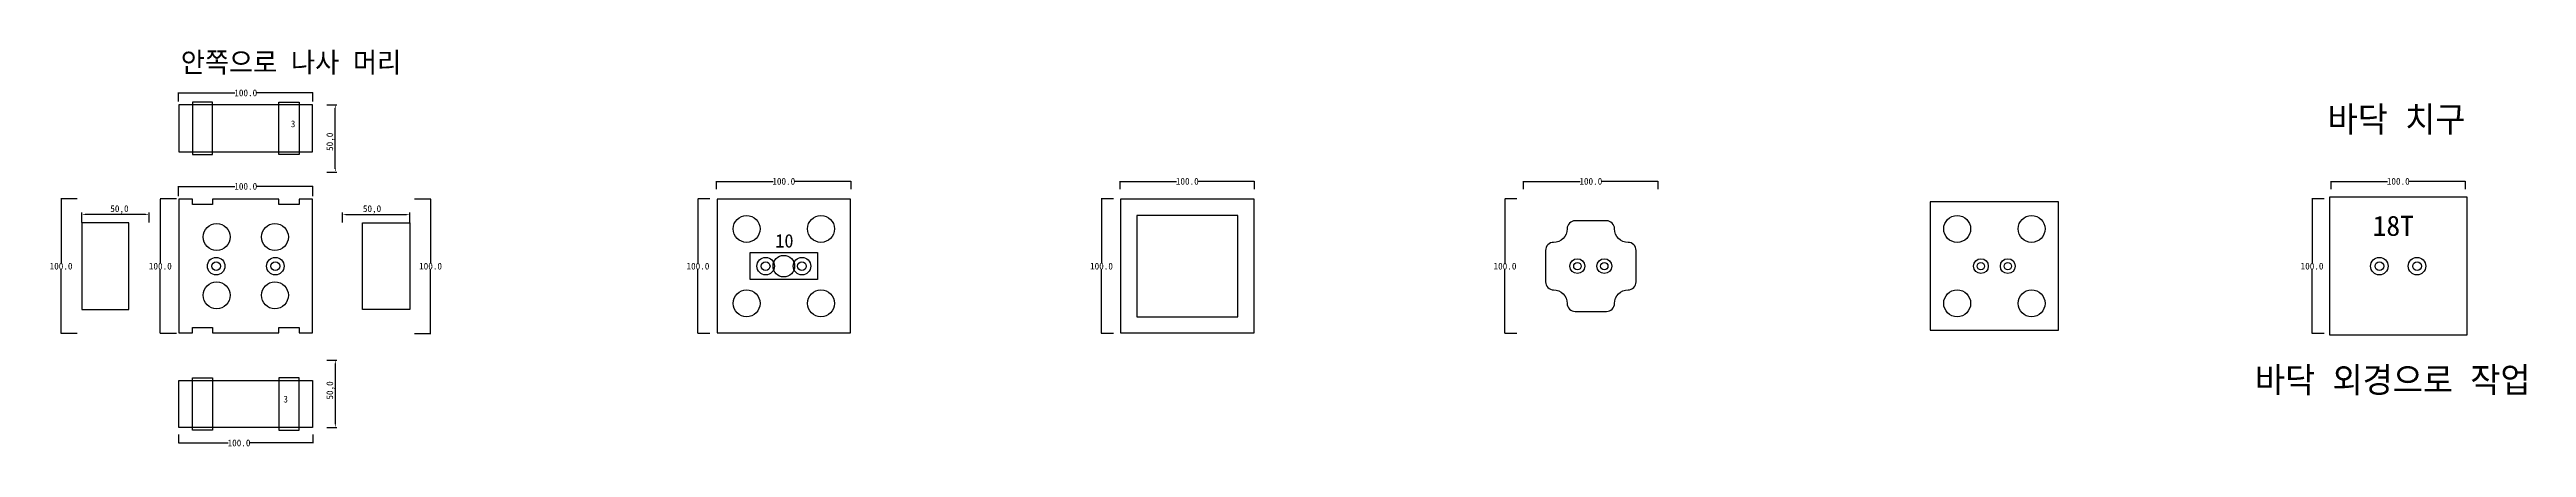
# Model space of a CAD drawing. Header units: millimetres. Extents: x 478 to 2319, y 236 to 532.
import ezdxf

# ---------------------------------------------------------------- set-up
doc = ezdxf.new("R2010")
doc.units = ezdxf.units.MM
for name, color, linetype in [('TEXT', 3, 'Continuous'), ('볼트 구멍', 7, 'Continuous'), ('치구', 7, 'Continuous'), ('치수', 7, 'Continuous')]:
    doc.layers.add(name, color=color, linetype=linetype)
doc.dimstyles.new('ISO-25', dxfattribs={"dimtxt": 2.5, "dimasz": 2.5, "dimexe": 1.25, "dimexo": 0.625, "dimtad": 1, "dimtxsty": 'Standard', "dimcen": 2.5, "dimadec": 0, "dimazin": 0, "dimtfac": 1, "dimtmove": 0, "dimatfit": 3, "dimfxl": 0, "dimarcsym": 0})
doc.dimstyles.get("Standard").update_dxf_attribs({"dimtxt": 7, "dimasz": 0.18, "dimexe": 0.18, "dimexo": 0.0625, "dimgap": 0.09, "dimtad": 0, "dimtih": 1, "dimtoh": 1, "dimdec": 1, "dimzin": 0, "dimdsep": 46, "dimtxsty": 'Standard', "dimcen": 0.09, "dimadec": 0, "dimazin": 0, "dimtfac": 1, "dimtdec": 1, "dimtofl": 0, "dimtmove": 0, "dimatfit": 3, "dimfxl": 0, "dimtolj": 1, "dimtzin": 0, "dimarcsym": 0})

# ---------------------------------------------------------------- blocks, each defined once
blk = doc.blocks.new('*D20')
at = {"layer": 'Defpoints', "color": 0, "linetype": 'Continuous'}
for p in [(1273.8, 428.2), (1373.8, 434), (1373.8, 428.2)]:
    blk.add_point(p, dxfattribs=at)
at = {"layer": '치수', "color": 0, "linetype": 'Continuous', "lineweight": -2}
for p, q in [((1273.8, 428.2), (1273.8, 434.2)), ((1274, 434), (1315.8, 434)), ((1373.6, 434), (1331.8, 434)), ((1373.8, 428.2), (1373.8, 434.2))]:
    blk.add_line(p, q, dxfattribs=at)
at = {"layer": '치수', "color": 0, "linetype": 'Continuous'}
for points in [[(1274, 434.1), (1274, 434), (1273.8, 434)], [(1373.6, 434.1), (1373.6, 434), (1373.8, 434)]]:
    blk.add_solid(points, dxfattribs=at)
at = {"layer": '치수', "color": 0, "linetype": 'Continuous', "insert": (1323.8, 434), "char_height": 5, "attachment_point": 5}
blk.add_mtext('\\A1;100.0', dxfattribs=at)
blk = doc.blocks.new('*D21')
at = {"layer": 'Defpoints', "color": 0, "linetype": 'Continuous'}
for p in [(749.1, 421), (749.1, 321), (761.2, 321)]:
    blk.add_point(p, dxfattribs=at)
at = {"layer": '치수', "color": 0, "linetype": 'Continuous', "lineweight": -2}
for p, q in [((749.2, 421), (761.4, 421)), ((761.2, 420.9), (761.2, 373.6)), ((761.2, 321.2), (761.2, 368.5)), ((749.2, 321), (761.4, 321))]:
    blk.add_line(p, q, dxfattribs=at)
at = {"layer": '치수', "color": 0, "linetype": 'Continuous'}
for points in [[(761.2, 420.9), (761.2, 420.9), (761.2, 421)], [(761.2, 321.2), (761.2, 321.2), (761.2, 321)]]:
    blk.add_solid(points, dxfattribs=at)
at = {"layer": '치수', "color": 0, "linetype": 'Continuous', "insert": (761.2, 371), "char_height": 5, "attachment_point": 5}
blk.add_mtext('\\A1;100.0', dxfattribs=at)
blk = doc.blocks.new('*D22')
at = {"layer": 'Defpoints', "color": 0, "linetype": 'Continuous'}
for p in [(968.9, 421), (960, 321), (968.9, 321)]:
    blk.add_point(p, dxfattribs=at)
at = {"layer": '치수', "color": 0, "linetype": 'Continuous', "lineweight": -2}
for p, q in [((968.9, 421), (959.8, 421)), ((960, 420.9), (960, 373.6)), ((960, 321.2), (960, 368.5)), ((968.9, 321), (959.8, 321))]:
    blk.add_line(p, q, dxfattribs=at)
at = {"layer": '치수', "color": 0, "linetype": 'Continuous'}
for points in [[(960, 420.9), (960.1, 420.9), (960, 421)], [(960, 321.2), (960.1, 321.2), (960, 321)]]:
    blk.add_solid(points, dxfattribs=at)
at = {"layer": '치수', "color": 0, "linetype": 'Continuous', "insert": (960, 371), "char_height": 5, "attachment_point": 5}
blk.add_mtext('\\A1;100.0', dxfattribs=at)
blk = doc.blocks.new('*D23')
at = {"layer": 'Defpoints', "color": 0, "linetype": 'Continuous'}
for p in [(1268.9, 421), (1260, 321), (1268.9, 321)]:
    blk.add_point(p, dxfattribs=at)
at = {"layer": '치수', "color": 0, "linetype": 'Continuous', "lineweight": -2}
for p, q in [((1268.9, 421), (1259.8, 421)), ((1260, 420.9), (1260, 373.6)), ((1260, 321.2), (1260, 368.5)), ((1268.9, 321), (1259.8, 321))]:
    blk.add_line(p, q, dxfattribs=at)
at = {"layer": '치수', "color": 0, "linetype": 'Continuous'}
for points in [[(1260, 420.9), (1260.1, 420.9), (1260, 421)], [(1260, 321.2), (1260.1, 321.2), (1260, 321)]]:
    blk.add_solid(points, dxfattribs=at)
at = {"layer": '치수', "color": 0, "linetype": 'Continuous', "insert": (1260, 371), "char_height": 5, "attachment_point": 5}
blk.add_mtext('\\A1;100.0', dxfattribs=at)
blk = doc.blocks.new('*D24')
at = {"layer": 'Defpoints', "color": 0, "linetype": 'Continuous'}
for p in [(572.4, 421), (560.3, 321), (572.4, 321)]:
    blk.add_point(p, dxfattribs=at)
at = {"layer": '치수', "color": 0, "linetype": 'Continuous', "lineweight": -2}
for p, q in [((572.3, 421), (560.1, 421)), ((560.3, 420.9), (560.3, 373.6)), ((560.3, 321.2), (560.3, 368.5)), ((572.3, 321), (560.1, 321))]:
    blk.add_line(p, q, dxfattribs=at)
at = {"layer": '치수', "color": 0, "linetype": 'Continuous'}
for points in [[(560.3, 420.9), (560.3, 420.9), (560.3, 421)], [(560.3, 321.2), (560.3, 321.2), (560.3, 321)]]:
    blk.add_solid(points, dxfattribs=at)
at = {"layer": '치수', "color": 0, "linetype": 'Continuous', "insert": (560.3, 371), "char_height": 5, "attachment_point": 5}
blk.add_mtext('\\A1;100.0', dxfattribs=at)
blk = doc.blocks.new('*D25')
at = {"layer": 'Defpoints', "color": 0, "linetype": 'Continuous'}
for p in [(498.5, 421), (486.5, 321), (498.5, 321)]:
    blk.add_point(p, dxfattribs=at)
at = {"layer": '치수', "color": 0, "linetype": 'Continuous', "lineweight": -2}
for p, q in [((498.5, 421), (486.3, 421)), ((486.5, 420.9), (486.5, 373.6)), ((486.5, 321.2), (486.5, 368.5)), ((498.5, 321), (486.3, 321))]:
    blk.add_line(p, q, dxfattribs=at)
at = {"layer": '치수', "color": 0, "linetype": 'Continuous'}
for points in [[(486.4, 420.9), (486.5, 420.9), (486.5, 421)], [(486.4, 321.2), (486.5, 321.2), (486.5, 321)]]:
    blk.add_solid(points, dxfattribs=at)
at = {"layer": '치수', "color": 0, "linetype": 'Continuous', "insert": (486.5, 371), "char_height": 5, "attachment_point": 5}
blk.add_mtext('\\A1;100.0', dxfattribs=at)
blk = doc.blocks.new('*D26')
at = {"layer": 'Defpoints', "color": 0}
for p in [(683.5, 301.2), (683.5, 251.2), (690.4, 251.2)]:
    blk.add_point(p, dxfattribs=at)
at = {"layer": '치수', "color": 0, "lineweight": -2}
for p, q in [((684.1, 301.2), (691.6, 301.2)), ((690.4, 298.7), (690.4, 253.7)), ((684.1, 251.2), (691.6, 251.2))]:
    blk.add_line(p, q, dxfattribs=at)
at = {"layer": '치수', "color": 0}
for points in [[(690, 298.7), (690.8, 298.7), (690.4, 301.2)], [(690, 253.7), (690.8, 253.7), (690.4, 251.2)]]:
    blk.add_solid(points, dxfattribs=at)
at = {"layer": '치수', "color": 0, "insert": (686.9, 278.7), "char_height": 5, "attachment_point": 5, "rotation": 90}
blk.add_mtext('50,0', dxfattribs=at)
blk = doc.blocks.new('*D27')
at = {"layer": 'Defpoints', "color": 0, "linetype": 'Continuous'}
for p in [(573.8, 246.1), (673.8, 246.1), (673.8, 239.7)]:
    blk.add_point(p, dxfattribs=at)
at = {"layer": '치수', "color": 0, "linetype": 'Continuous', "lineweight": -2}
for p, q in [((573.8, 246), (573.8, 239.5)), ((574, 239.7), (610.8, 239.7)), ((673.6, 239.7), (626.8, 239.7)), ((673.8, 246), (673.8, 239.5))]:
    blk.add_line(p, q, dxfattribs=at)
at = {"layer": '치수', "color": 0, "linetype": 'Continuous'}
for points in [[(574, 239.7), (574, 239.6), (573.8, 239.7)], [(673.6, 239.7), (673.6, 239.6), (673.8, 239.7)]]:
    blk.add_solid(points, dxfattribs=at)
at = {"layer": '치수', "color": 0, "linetype": 'Continuous', "insert": (618.8, 239.7), "char_height": 5, "attachment_point": 5}
blk.add_mtext('\\A1;100.0', dxfattribs=at)
blk = doc.blocks.new('*D28')
at = {"layer": 'Defpoints', "color": 0}
for p in [(683.5, 490.9), (690.4, 490.9), (683.5, 440.9)]:
    blk.add_point(p, dxfattribs=at)
at = {"layer": '치수', "color": 0, "lineweight": -2}
for p, q in [((684.1, 490.9), (691.6, 490.9)), ((690.4, 443.4), (690.4, 488.4)), ((684.1, 440.9), (691.6, 440.9))]:
    blk.add_line(p, q, dxfattribs=at)
at = {"layer": '치수', "color": 0}
for points in [[(690, 488.4), (690.8, 488.4), (690.4, 490.9)], [(690, 443.4), (690.8, 443.4), (690.4, 440.9)]]:
    blk.add_solid(points, dxfattribs=at)
at = {"layer": '치수', "color": 0, "insert": (686.9, 463.4), "char_height": 5, "attachment_point": 5, "rotation": 90}
blk.add_mtext('50,0', dxfattribs=at)
blk = doc.blocks.new('*D29')
at = {"layer": 'Defpoints', "color": 0}
for p in [(745.7, 409.5), (695.7, 402.7), (745.7, 402.7)]:
    blk.add_point(p, dxfattribs=at)
at = {"layer": '치수', "color": 0, "lineweight": -2}
for p, q in [((695.7, 403.4), (695.7, 410.8)), ((698.2, 409.5), (743.2, 409.5)), ((745.7, 403.4), (745.7, 410.8))]:
    blk.add_line(p, q, dxfattribs=at)
at = {"layer": '치수', "color": 0}
for points in [[(698.2, 409.9), (698.2, 409.1), (695.7, 409.5)], [(743.2, 409.9), (743.2, 409.1), (745.7, 409.5)]]:
    blk.add_solid(points, dxfattribs=at)
at = {"layer": '치수', "color": 0, "insert": (717.7, 413.1), "char_height": 5, "attachment_point": 5}
blk.add_mtext('50,0', dxfattribs=at)
blk = doc.blocks.new('*D30')
at = {"layer": 'Defpoints', "color": 0}
for p in [(501.9, 409.5), (501.9, 402.7), (551.9, 402.7)]:
    blk.add_point(p, dxfattribs=at)
at = {"layer": '치수', "color": 0, "lineweight": -2}
for p, q in [((501.9, 403.4), (501.9, 410.8)), ((549.4, 409.5), (504.4, 409.5)), ((551.9, 403.4), (551.9, 410.8))]:
    blk.add_line(p, q, dxfattribs=at)
at = {"layer": '치수', "color": 0}
for points in [[(504.4, 409.9), (504.4, 409.1), (501.9, 409.5)], [(549.4, 409.9), (549.4, 409.1), (551.9, 409.5)]]:
    blk.add_solid(points, dxfattribs=at)
at = {"layer": '치수', "color": 0, "insert": (529.9, 413.1), "char_height": 5, "attachment_point": 5}
blk.add_mtext('50,0', dxfattribs=at)
blk = doc.blocks.new('*D31')
at = {"layer": 'Defpoints', "color": 0, "linetype": 'Continuous'}
for p in [(673.8, 499.7), (573.8, 493.3), (673.8, 493.3)]:
    blk.add_point(p, dxfattribs=at)
at = {"layer": '치수', "color": 0, "linetype": 'Continuous', "lineweight": -2}
for p, q in [((573.8, 493.4), (573.8, 499.9)), ((574, 499.7), (615.8, 499.7)), ((673.6, 499.7), (631.8, 499.7)), ((673.8, 493.4), (673.8, 499.9))]:
    blk.add_line(p, q, dxfattribs=at)
at = {"layer": '치수', "color": 0, "linetype": 'Continuous'}
for points in [[(574, 499.8), (574, 499.7), (573.8, 499.7)], [(673.6, 499.8), (673.6, 499.7), (673.8, 499.7)]]:
    blk.add_solid(points, dxfattribs=at)
at = {"layer": '치수', "color": 0, "linetype": 'Continuous', "insert": (623.8, 499.7), "char_height": 5, "attachment_point": 5}
blk.add_mtext('\\A1;100.0', dxfattribs=at)
blk = doc.blocks.new('*D32')
at = {"layer": 'Defpoints', "color": 0, "linetype": 'Continuous'}
for p in [(673.8, 430.3), (573.8, 422.9), (673.8, 422.9)]:
    blk.add_point(p, dxfattribs=at)
at = {"layer": '치수', "color": 0, "linetype": 'Continuous', "lineweight": -2}
for p, q in [((573.8, 422.9), (573.8, 430.4)), ((574, 430.3), (615.8, 430.3)), ((673.6, 430.3), (631.8, 430.3)), ((673.8, 422.9), (673.8, 430.4))]:
    blk.add_line(p, q, dxfattribs=at)
at = {"layer": '치수', "color": 0, "linetype": 'Continuous'}
for points in [[(574, 430.3), (574, 430.2), (573.8, 430.3)], [(673.6, 430.3), (673.6, 430.2), (673.8, 430.3)]]:
    blk.add_solid(points, dxfattribs=at)
at = {"layer": '치수', "color": 0, "linetype": 'Continuous', "insert": (623.8, 430.3), "char_height": 5, "attachment_point": 5}
blk.add_mtext('\\A1;100.0', dxfattribs=at)
blk = doc.blocks.new('*D33')
at = {"layer": 'Defpoints', "color": 0, "linetype": 'Continuous'}
for p in [(973.8, 428.2), (1073.8, 434), (1073.8, 428.2)]:
    blk.add_point(p, dxfattribs=at)
at = {"layer": '치수', "color": 0, "linetype": 'Continuous', "lineweight": -2}
for p, q in [((973.8, 428.2), (973.8, 434.2)), ((974, 434), (1015.8, 434)), ((1073.6, 434), (1031.8, 434)), ((1073.8, 428.2), (1073.8, 434.2))]:
    blk.add_line(p, q, dxfattribs=at)
at = {"layer": '치수', "color": 0, "linetype": 'Continuous'}
for points in [[(974, 434.1), (974, 434), (973.8, 434)], [(1073.6, 434.1), (1073.6, 434), (1073.8, 434)]]:
    blk.add_solid(points, dxfattribs=at)
at = {"layer": '치수', "color": 0, "linetype": 'Continuous', "insert": (1023.8, 434), "char_height": 5, "attachment_point": 5}
blk.add_mtext('\\A1;100.0', dxfattribs=at)
blk = doc.blocks.new('*D34')
at = {"layer": 'Defpoints', "color": 0, "linetype": 'Continuous'}
for p in [(2168.9, 421), (2160, 321), (2168.9, 321)]:
    blk.add_point(p, dxfattribs=at)
at = {"layer": '치수', "color": 0, "linetype": 'Continuous', "lineweight": -2}
for p, q in [((2168.9, 421), (2159.8, 421)), ((2160, 420.9), (2160, 373.6)), ((2160, 321.2), (2160, 368.5)), ((2168.9, 321), (2159.8, 321))]:
    blk.add_line(p, q, dxfattribs=at)
at = {"layer": '치수', "color": 0, "linetype": 'Continuous'}
for points in [[(2160, 420.9), (2160.1, 420.9), (2160, 421)], [(2160, 321.2), (2160.1, 321.2), (2160, 321)]]:
    blk.add_solid(points, dxfattribs=at)
at = {"layer": '치수', "color": 0, "linetype": 'Continuous', "insert": (2160, 371), "char_height": 5, "attachment_point": 5}
blk.add_mtext('\\A1;100.0', dxfattribs=at)
blk = doc.blocks.new('*D35')
at = {"layer": 'Defpoints', "color": 0, "linetype": 'Continuous'}
for p in [(1568.9, 421), (1560, 321), (1568.9, 321)]:
    blk.add_point(p, dxfattribs=at)
at = {"layer": '치수', "color": 0, "linetype": 'Continuous', "lineweight": -2}
for p, q in [((1568.9, 421), (1559.8, 421)), ((1560, 420.9), (1560, 373.6)), ((1560, 321.2), (1560, 368.5)), ((1568.9, 321), (1559.8, 321))]:
    blk.add_line(p, q, dxfattribs=at)
at = {"layer": '치수', "color": 0, "linetype": 'Continuous'}
for points in [[(1560, 420.9), (1560.1, 420.9), (1560, 421)], [(1560, 321.2), (1560.1, 321.2), (1560, 321)]]:
    blk.add_solid(points, dxfattribs=at)
at = {"layer": '치수', "color": 0, "linetype": 'Continuous', "insert": (1560, 371), "char_height": 5, "attachment_point": 5}
blk.add_mtext('\\A1;100.0', dxfattribs=at)
blk = doc.blocks.new('*D36')
at = {"layer": 'Defpoints', "color": 0, "linetype": 'Continuous'}
for p in [(1573.8, 428.2), (1673.8, 434), (1673.8, 428.2)]:
    blk.add_point(p, dxfattribs=at)
at = {"layer": '치수', "color": 0, "linetype": 'Continuous', "lineweight": -2}
for p, q in [((1573.8, 428.2), (1573.8, 434.2)), ((1574, 434), (1615.8, 434)), ((1673.6, 434), (1631.8, 434)), ((1673.8, 428.2), (1673.8, 434.2))]:
    blk.add_line(p, q, dxfattribs=at)
at = {"layer": '치수', "color": 0, "linetype": 'Continuous'}
for points in [[(1574, 434.1), (1574, 434), (1573.8, 434)], [(1673.6, 434.1), (1673.6, 434), (1673.8, 434)]]:
    blk.add_solid(points, dxfattribs=at)
at = {"layer": '치수', "color": 0, "linetype": 'Continuous', "insert": (1623.8, 434), "char_height": 5, "attachment_point": 5}
blk.add_mtext('\\A1;100.0', dxfattribs=at)
blk = doc.blocks.new('*D37')
at = {"layer": 'Defpoints', "color": 0, "linetype": 'Continuous'}
for p in [(2174.1, 428.2), (2274.1, 434), (2274.1, 428.2)]:
    blk.add_point(p, dxfattribs=at)
at = {"layer": '치수', "color": 0, "linetype": 'Continuous', "lineweight": -2}
for p, q in [((2174.1, 428.2), (2174.1, 434.2)), ((2174.3, 434), (2216.1, 434)), ((2273.9, 434), (2232.1, 434)), ((2274.1, 428.2), (2274.1, 434.2))]:
    blk.add_line(p, q, dxfattribs=at)
at = {"layer": '치수', "color": 0, "linetype": 'Continuous'}
for points in [[(2174.3, 434.1), (2174.3, 434), (2174.1, 434)], [(2273.9, 434.1), (2273.9, 434), (2274.1, 434)]]:
    blk.add_solid(points, dxfattribs=at)
at = {"layer": '치수', "color": 0, "linetype": 'Continuous', "insert": (2224.1, 434), "char_height": 5, "attachment_point": 5}
blk.add_mtext('\\A1;100.0', dxfattribs=at)

msp = doc.modelspace()

# ---------------------------------------------------------------- linework, layer by layer
at = {"layer": '볼트 구멍', "color": 1}
msp.add_lwpolyline([(998.82, 381.05), (1048.82, 381.05), (1048.82, 361.05), (998.82, 361.05)], close=True, dxfattribs=at)
at = {"layer": '볼트 구멍', "color": 2}
for centre in [(601.82, 371.05), (645.82, 371.05)]:
    msp.add_circle(centre, 6.5, dxfattribs=at)
at = {"layer": '볼트 구멍', "color": 3}
for centre, radius in [((601.82, 371.05), 3.25), ((645.82, 371.05), 3.25), ((1010.32, 371.05), 3.25), ((1023.82, 371.05), 8), ((1037.32, 371.05), 3.25), ((1613.82, 371.05), 2.75), ((1633.82, 371.05), 2.75), ((1913.82, 371.05), 2.75), ((1933.82, 371.05), 2.75), ((2210.07, 371.05), 3.25), ((2238.07, 371.05), 3.25)]:
    msp.add_circle(centre, radius, dxfattribs=at)
at = {"layer": '볼트 구멍', "color": 6}
for centre, radius in [((1010.32, 371.05), 6.5), ((1037.32, 371.05), 6.5), ((1613.82, 371.05), 5.5), ((1633.82, 371.05), 5.5), ((1913.82, 371.05), 5.5), ((1933.82, 371.05), 5.5), ((2210.07, 371.05), 6.5), ((2238.07, 371.05), 6.5)]:
    msp.add_circle(centre, radius, dxfattribs=at)
at = {"layer": '치구'}
for points in [[(574.17, 455.91), (673.47, 455.91), (673.47, 490.91), (574.17, 490.91)], [(574.17, 321.4), (584.17, 321.4), (584.17, 325.4), (599.17, 325.4), (599.17, 321.4), (648.47, 321.4), (648.47, 325.4), (663.47, 325.4), (663.47, 321.4), (673.47, 321.4), (673.47, 420.7), (663.47, 420.7), (663.47, 416.7), (648.47, 416.7), (648.47, 420.7), (599.17, 420.7), (599.17, 416.7), (584.17, 416.7), (584.17, 420.7), (574.17, 420.7)], [(974.17, 420.7), (974.17, 321.4), (1073.47, 321.4), (1073.47, 420.7)], [(1274.17, 420.7), (1274.17, 321.4), (1373.47, 321.4), (1373.47, 420.7)], [(1286.17, 408.7), (1286.17, 333.4), (1361.47, 333.4), (1361.47, 408.7)], [(1876.17, 418.7), (1876.17, 323.4), (1971.47, 323.4), (1971.47, 418.7)], [(2172.92, 422.2), (2172.92, 319.9), (2275.22, 319.9), (2275.22, 422.2)], [(536.92, 403.3), (501.92, 403.3), (501.92, 338.8), (536.92, 338.8)], [(710.72, 403.3), (745.72, 403.3), (745.72, 338.8), (710.72, 338.8)], [(574.17, 286.18), (673.47, 286.18), (673.47, 251.18), (574.17, 251.18)]]:
    msp.add_lwpolyline(points, close=True, dxfattribs=at)
at = {"layer": '치구', "color": 1}
for points in [[(584.17, 453.91), (599.17, 453.91), (599.17, 492.91), (584.17, 492.91)], [(663.47, 453.91), (648.47, 453.91), (648.47, 492.91), (663.47, 492.91)], [(584.17, 288.18), (599.17, 288.18), (599.17, 249.18), (584.17, 249.18)], [(663.47, 288.18), (648.47, 288.18), (648.47, 249.18), (663.47, 249.18)]]:
    msp.add_lwpolyline(points, close=True, dxfattribs=at)
at = {"layer": '치구'}
msp.add_lwpolyline([(1590.17, 382.7), (1590.17, 359.4, 0.4142136), (1596.17, 353.4, -0.4142136), (1606.17, 343.4, 0.4142136), (1612.17, 337.4), (1635.47, 337.4, 0.4142136), (1641.47, 343.4, -0.4142136), (1651.47, 353.4, 0.4142136), (1657.47, 359.4), (1657.47, 382.7, 0.4142136), (1651.47, 388.7, -0.4142136), (1641.47, 398.7, 0.4142136), (1635.47, 404.7), (1612.17, 404.7, 0.4142136), (1606.17, 398.7, -0.4142136), (1596.17, 388.7, 0.4142136)], format="xyb", close=True, dxfattribs=at)
for centre in [(996.17, 398.7), (1051.47, 398.7), (1896.17, 398.7), (1951.47, 398.7), (602.17, 392.7), (645.47, 392.7), (602.17, 349.4), (645.47, 349.4), (996.17, 343.4), (1051.47, 343.4), (1896.17, 343.4), (1951.47, 343.4)]:
    msp.add_circle(centre, 10, dxfattribs=at)

# ---------------------------------------------------------------- texts
at = {"layer": 'TEXT', "color": 1}
for s, height, p in [('안쪽으로 나사 머리', 15, (575.48, 514.97)), ('3', 5, (657.28, 474.22)), ('18T', 15, (2205.08, 393.53)), ('3', 5, (651.81, 269.71))]:
    msp.add_text(s, height=height, dxfattribs=at).set_placement(p)
at = {"layer": 'TEXT', "linetype": 'Continuous'}
msp.add_text('바닥 치구', height=18.75, dxfattribs=at).set_placement((2171.6, 470.81))
at = {"layer": 'TEXT', "color": 1, "linetype": 'Continuous'}
msp.add_text('바닥 외경으로 작업', height=18.75, dxfattribs=at).set_placement((2117.57, 277.2))
at = {"layer": '볼트 구멍', "color": 1}
msp.add_text('10', height=10, dxfattribs=at).set_placement((1017.46, 384.84))

# ---------------------------------------------------------------- dimensions: what is measured, and where the dimension line sits
at = {"layer": '치수', "color": 4, "linetype": 'Continuous'}
for base, p1, p2, picture, middle in [((673.82, 499.74), (573.82, 493.34), (673.82, 493.34), '*D31', (623.82, 499.74)), ((673.82, 239.67), (573.82, 246.06), (673.82, 246.06), '*D27', (618.82, 239.67))]:
    dim = msp.add_linear_dim(base=base, p1=p1, p2=p2, dimstyle='Standard', override={"dimtxt": 5}, dxfattribs=at)
    dim.commit()
    dim.dimension.update_dxf_attribs({"geometry": picture, "text_midpoint": middle, "dimtype": 160})
at = {"layer": '치수', "color": 4}
for base, p1, p2, angle, picture, middle in [((690.4, 490.91), (683.5, 440.91), (683.5, 490.91), 90, '*D28', (690.4, 463.41)), ((501.92, 409.52), (551.92, 402.75), (501.92, 402.75), 180, '*D30', (529.92, 409.52)), ((690.4, 251.18), (683.5, 301.18), (683.5, 251.18), 270, '*D26', (690.4, 278.68))]:
    dim = msp.add_linear_dim(base=base, p1=p1, p2=p2, angle=angle, dimstyle='ISO-25', override={"dimtxt": 5, "dimdec": 1, "dimzin": 0, "dimtdec": 1}, dxfattribs=at)
    dim.commit()
    dim.dimension.update_dxf_attribs({"geometry": picture, "text_midpoint": middle, "dimtype": 160})
at = {"layer": '치수', "color": 4, "linetype": 'Continuous'}
for base, p1, p2, picture, middle in [((673.82, 430.27), (573.82, 422.87), (673.82, 422.87), '*D32', (623.82, 430.27)), ((1073.82, 434.04), (973.82, 428.15), (1073.82, 428.15), '*D33', (1023.82, 434.04)), ((1373.82, 434.04), (1273.82, 428.15), (1373.82, 428.15), '*D20', (1323.82, 434.04)), ((1673.82, 434.04), (1573.82, 428.15), (1673.82, 428.15), '*D36', (1623.82, 434.04)), ((2274.07, 434.04), (2174.07, 428.15), (2274.07, 428.15), '*D37', (2224.07, 434.04))]:
    dim = msp.add_linear_dim(base=base, p1=p1, p2=p2, dimstyle='Standard', override={"dimtxt": 5}, dxfattribs=at)
    dim.commit()
    dim.dimension.update_dxf_attribs({"geometry": picture, "text_midpoint": middle})
for base, p1, p2, picture, middle in [((486.45, 321.05), (498.52, 421.05), (498.52, 321.05), '*D25', (486.45, 371.05)), ((560.29, 321.05), (572.36, 421.05), (572.36, 321.05), '*D24', (560.29, 371.05)), ((761.19, 321.05), (749.12, 421.05), (749.12, 321.05), '*D21', (761.19, 371.05)), ((960.03, 321.05), (968.93, 421.05), (968.93, 321.05), '*D22', (960.03, 371.05)), ((1260.03, 321.05), (1268.93, 421.05), (1268.93, 321.05), '*D23', (1260.03, 371.05)), ((1560.03, 321.05), (1568.93, 421.05), (1568.93, 321.05), '*D35', (1560.03, 371.05)), ((2160.03, 321.05), (2168.93, 421.05), (2168.93, 321.05), '*D34', (2160.03, 371.05))]:
    dim = msp.add_linear_dim(base=base, p1=p1, p2=p2, angle=90, dimstyle='Standard', override={"dimtxt": 5}, dxfattribs=at)
    dim.commit()
    dim.dimension.update_dxf_attribs({"geometry": picture, "text_midpoint": middle})
at = {"layer": '치수', "color": 4}
dim = msp.add_linear_dim(base=(745.72, 409.52), p1=(695.72, 402.75), p2=(745.72, 402.75), dimstyle='ISO-25', override={"dimtxt": 5, "dimdec": 1, "dimzin": 0, "dimtdec": 1}, dxfattribs=at)
dim.commit()
dim.dimension.update_dxf_attribs({"geometry": '*D29', "text_midpoint": (717.72, 409.52), "dimtype": 160})

doc.saveas('drawing.dxf')
